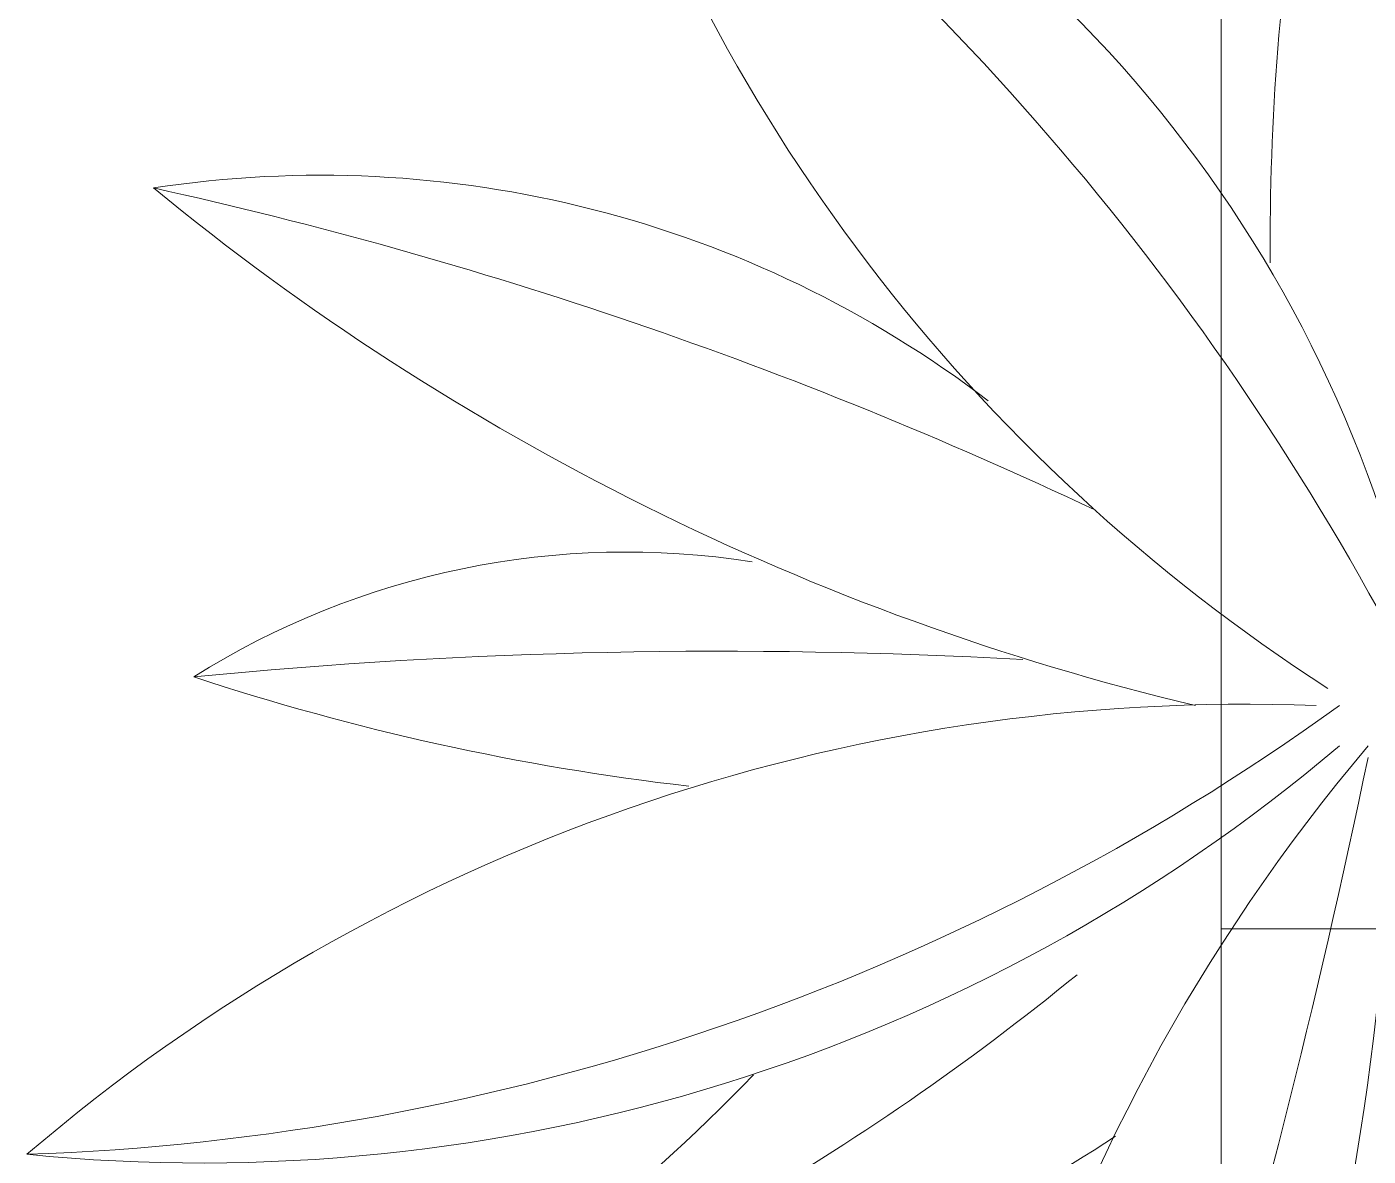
# Model space of a CAD drawing. Header units: millimetres. Extents: x 46079 to 131409, y 40831 to 60403.
# Drawn here: x 119430.7 to 119725.6, y 50607.9 to 50856.2 of the extents above; entities that cross this region are included whole.
import ezdxf

# ---------------------------------------------------------------- set-up
doc = ezdxf.new("R2010")
doc.units = ezdxf.units.MM
for name, color, linetype, lineweight in [('A-FLOR', 192, 'Continuous', 18), ('A-WALL', 113, 'Continuous', 18), ('G-IMPT', 8, 'Continuous', 18), ('L-PLNT', 71, 'Continuous', 18)]:
    doc.layers.add(name, color=color, linetype=linetype, lineweight=lineweight)

# ---------------------------------------------------------------- blocks, each defined once
blk = doc.blocks.new('CAY DUA VAN PHAT - CAY DUA VAN PHAT_dwg-2253781-TKCS_BỂ NƯỚC NGẦM - MẶT BẰNG NẮP BỂ')
at = {"layer": 'G-IMPT'}
for centre, radius, start, end in [((1505.19, 811.21), 822.27, 139.40241, 182.22196), ((-165.56, 1381.78), 1047, 324.19163, 358.05796), ((110.73, 1269.47), 773.93, 319.72962, 5.69701), ((934.45, 1217.21), 484.17, 171.28074, 217.3319), ((2363.89, 1712.04), 1954, 192.45532, 205.30666), ((-423.23, 568.12), 1137.9, 13.43357, 39.4147), ((972.53, 1082.77), 356.56, 147.77658, 188.93687), ((3037.68, 1041.3), 2378.09, 174.41125, 183.20325), ((-370.24, 928.87), 1096.5, 6.61656, 18.28498), ((-62.11, 1592.19), 1116.77, 320.68015, 339.59855), ((272.77, 1621.07), 825.58, 313.95882, 329.56689), ((288.41, 1248.57), 697.7, 326.90571, 356.24571), ((5.95, 342.33), 797.16, 32.80883, 72.67027), ((1228.07, 1817.95), 1216.67, 215.97087, 241.57597), ((779.81, 1288.74), 567.56, 199.06916, 255.84865), ((1231.12, 130.13), 820.47, 82.64497, 130.22753), ((-95.38, 4605.11), 3931.17, 281.76683, 291.3553), ((695.3, 1884.13), 1137.9, 271.06337, 304.27673), ((478.87, -252.08), 1051.7, 89.46131, 109.98389)]:
    blk.add_arc(centre, radius, start, end, dxfattribs=at)
blk = doc.blocks.new('CAY DUA VAN PHAT - CAY DUA VAN PHAT_dwg-V42-TKCS_BỂ NƯỚC NGẦM - MẶT BẰNG NẮP BỂ')
at = {"layer": 'G-IMPT'}
for centre, radius, start, end in [((1505.19, 811.21), 822.27, 139.40241, 182.22196), ((-165.56, 1381.78), 1047, 324.19163, 358.05796), ((110.73, 1269.47), 773.93, 319.72962, 5.69701), ((934.45, 1217.21), 484.17, 171.28074, 217.3319), ((2363.89, 1712.04), 1954, 192.45532, 205.30666), ((-423.23, 568.12), 1137.9, 13.43357, 39.4147), ((972.53, 1082.77), 356.56, 147.77658, 188.93687), ((3037.68, 1041.3), 2378.09, 174.41125, 183.20325), ((-370.24, 928.87), 1096.5, 6.61656, 18.28498), ((-62.11, 1592.19), 1116.77, 320.68015, 339.59855), ((272.77, 1621.07), 825.58, 313.95882, 329.56689), ((288.41, 1248.57), 697.7, 326.90571, 356.24571), ((5.95, 342.33), 797.16, 32.80883, 72.67027), ((1228.07, 1817.95), 1216.67, 215.97087, 241.57597), ((779.81, 1288.74), 567.56, 199.06916, 255.84865), ((1231.12, 130.13), 820.47, 82.64497, 130.22753), ((-95.38, 4605.11), 3931.17, 281.76683, 291.3553), ((695.3, 1884.13), 1137.9, 271.06337, 304.27673), ((478.87, -252.08), 1051.7, 89.46131, 109.98389)]:
    blk.add_arc(centre, radius, start, end, dxfattribs=at)
blk = doc.blocks.new('CAY DUA VAN PHAT - CAY DUA VAN PHAT-V43-TKCS_BỂ NƯỚC NGẦM - MẶT BẰNG NẮP BỂ')
at = {"extrusion": (0, 0, -1), "xscale": 0.5, "yscale": 0.5, "zscale": -0.5, "rotation": 180}
for name in ['CAY DUA VAN PHAT - CAY DUA VAN PHAT_dwg-2253781-TKCS_BỂ NƯỚC NGẦM - MẶT BẰNG NẮP BỂ', 'CAY DUA VAN PHAT - CAY DUA VAN PHAT_dwg-V42-TKCS_BỂ NƯỚC NGẦM - MẶT BẰNG NẮP BỂ']:
    blk.add_blockref(name, (151.82, 370.52), dxfattribs=at)

msp = doc.modelspace()

# ---------------------------------------------------------------- linework, layer by layer
at = {"layer": 'A-FLOR'}
msp.add_line((119693.27, 53311.94), (119693.27, 50657.93), dxfattribs=at)
at = {"layer": 'A-WALL'}
for q in [(119693.27, 50547.93), (119893.35, 50657.93)]:
    msp.add_line((119693.27, 50657.93), q, dxfattribs=at)

# ---------------------------------------------------------------- block references
at = {"layer": 'L-PLNT', "rotation": 270.0000000000003}
msp.add_blockref('CAY DUA VAN PHAT - CAY DUA VAN PHAT-V43-TKCS_BỂ NƯỚC NGẦM - MẶT BẰNG NẮP BỂ', (119733.35, 50896.94), dxfattribs=at)

doc.saveas('drawing.dxf')
